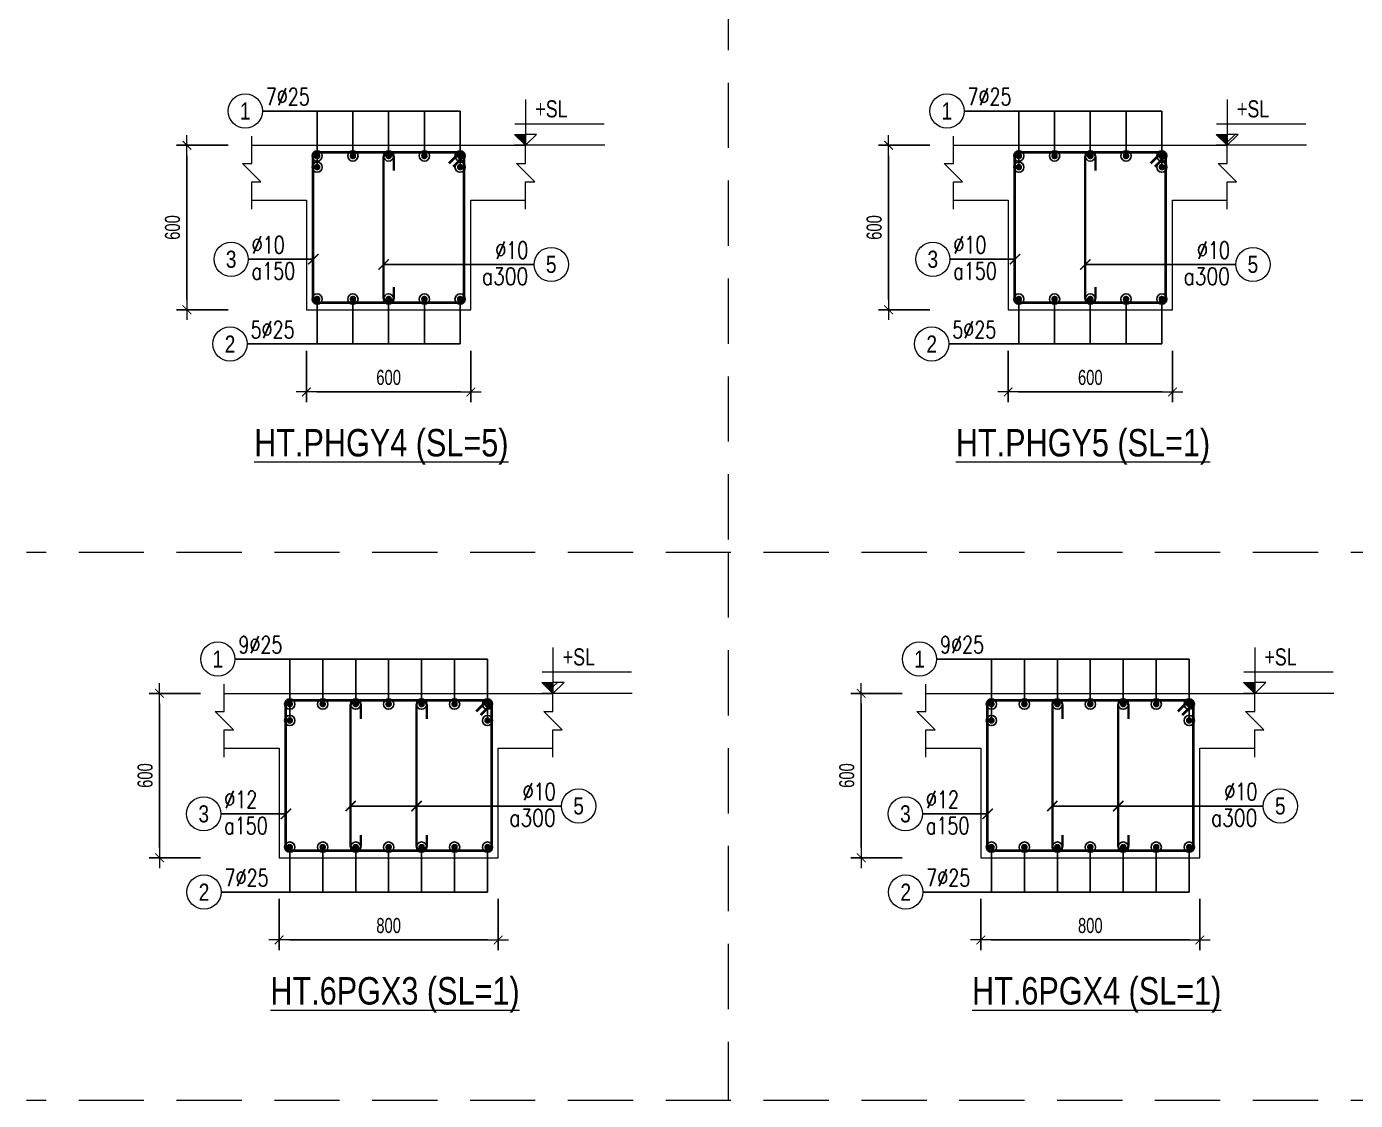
# Model space of a CAD drawing. Header units: millimetres. Extents: x 225489 to 327520, y -235866 to -221866.
# Drawn here: x 309589 to 314440, y -229866 to -225947 of the extents above; entities that cross this region are included whole.
import ezdxf
from ezdxf.enums import TextEntityAlignment as Align

# ---------------------------------------------------------------- set-up
doc = ezdxf.new("R2010")
doc.units = ezdxf.units.MM
doc.header["$PDMODE"] = 3
doc.linetypes.add('HIDDEN2', pattern=[4.762499999999999, 3.175, -1.5875])
doc.layers.get('0').update_dxf_attribs({"lineweight": 20})
doc.layers.get('Defpoints').update_dxf_attribs({"color": 151, "lineweight": 9})
for name, color, linetype, lineweight in [('NDC_S_ANNO', 7, 'Continuous', 20), ('NDC_S_CONTINUOUS', 3, 'Continuous', 20), ('NDC_S_DIM', 1, 'Continuous', 15), ('NDC_S_HIDDEN', 8, 'HIDDEN2', 13), ('NDC_S_REBAR', 4, 'Continuous', 35), ('NDC_S_STIRRUP', 4, 'Continuous', 40), ('NDC_S_TEXT SYMBOL', 7, 'Continuous', 20), ('NDC_S_THIN LINE', 8, 'Continuous', 9), ('NDC_S_VN TEXT', 7, 'Continuous', 20)]:
    doc.layers.add(name, color=color, linetype=linetype, lineweight=lineweight)
doc.styles.add('ARIAL', font='arial.ttf', dxfattribs={"width": 0.8})
doc.styles.add('NDC_ANNO', font='', dxfattribs={"width": 0.8})
doc.styles.add('NDC_DIM', font='', dxfattribs={"width": 0.75})
doc.styles.add('NDC_EN TXT', font='romans.shx', dxfattribs={"width": 0.8})
doc.styles.get('NDC_ANNO').set_extended_font_data('Dotum')
doc.styles.get('NDC_DIM').set_extended_font_data('Dotum')
doc.dimstyles.new('NDC_dim_25', dxfattribs={"dimscale": 25, "dimtxt": 2.2, "dimasz": 1.5, "dimexe": 1.5, "dimexo": 2.5, "dimgap": 1, "dimtad": 1, "dimdec": 0, "dimzin": 0, "dimdsep": 46, "dimtxsty": 'NDC_DIM', "dimblk": 'DIMMARK', "dimcen": 0.09, "dimdle": 1.2, "dimclrd": 1, "dimclre": 1, "dimclrt": 3, "dimadec": 0, "dimazin": 0, "dimtfac": 1, "dimtdec": 0, "dimtix": 1, "dimtofl": 0, "dimtmove": 0, "dimatfit": 3, "dimfxl": 6, "dimfxlon": 1, "dimtolj": 1, "dimtzin": 0, "dimarcsym": 0})

# ---------------------------------------------------------------- blocks, each defined once
blk = doc.blocks.new('kata_block_TD')
at = {"color": 6, "linetype": 'ByBlock', "lineweight": -2, "style": 'ARIAL', "width": 0.8}
blk.add_attdef('SECTDET2', text='', height=5, dxfattribs=at).set_placement((0, 7.970649532882817), align=Align.CENTER)
at = {"color": 0, "linetype": 'ByBlock', "lineweight": -2, "style": 'ARIAL', "width": 0.8}
blk.add_attdef('SECTDET1', text='', height=5, dxfattribs=at).set_placement((0, 1.470649532882817), align=Align.CENTER)
at = {"color": 3, "lineweight": 25, "style": 'ARIAL', "width": 0.8}
blk.add_attdef('SSCALE', text='', height=2.5, dxfattribs=at).set_placement((0, -3.998868953555331), align=Align.CENTER)
blk = doc.blocks.new('kata_block_CT')
at = {"layer": 'NDC_S_ANNO'}
blk.add_hatch(color=3, dxfattribs=at).paths.add_polyline_path([(0, 1.596954857557648), (-1.612010908633238, 1.596954857557648), (0, 0)])
at = {"layer": 'NDC_S_ANNO', "ltscale": 50}
h = blk.add_hatch(dxfattribs=at)
h.set_pattern_fill('ANSI31', color=256, scale=1.406250541793835, style=0)
h.set_pattern_definition([(45.00000000000001, (0, 5.456968210637569e-12), (-3.157122508925224, 3.157122508925225), [])])
h.paths.add_polyline_path([(0, 1.596954857557648), (0, 0), (1.612010908924276, 1.596954857557648)])
for p, q in [((-1.592704896858777, 3.140833880479477), (11.46947077315417, 3.140833880479477)), ((11.56125648126181, 5.456968210637569e-12), (-1.63869572513795, 5.456968210637569e-12))]:
    blk.add_line(p, q, dxfattribs=at)
for points in [[(0, 6.69495074864426), (0, 0)], [(0, 0), (-1.612010908924276, 1.596954857557648), (0, 1.596954857557648)], [(0, 0), (1.612010908924276, 1.596954857557648), (0, 1.596954857557648)]]:
    blk.add_lwpolyline(points, dxfattribs=at)
at = {"layer": 'NDC_S_ANNO', "color": 8, "ltscale": 50}
blk.add_lwpolyline([(0, 0), (-1.612010908633238, 1.596954857557648), (0, 1.596954857557648)], dxfattribs=at)
at = {"layer": 'NDC_S_TEXT SYMBOL', "color": 3, "style": 'NDC_ANNO', "width": 0.8}
blk.add_attdef('CT', (1.409564409346785, 4.068271311703938), '', height=2.5, dxfattribs=at)
blk = doc.blocks.new('DIMMARK')
at = {"layer": 'NDC_S_DIM', "color": 1}
blk.add_line((-1.5, 0), (1, 0), dxfattribs=at)
at = {"layer": 'NDC_S_DIM', "color": 2, "const_width": 0.1}
blk.add_lwpolyline([(-0.4242640687119285, -0.4242640687119285), (0.4242640687119285, 0.4242640687119285)], dxfattribs=at)
blk = doc.blocks.new('*D364')
at = {"layer": 'Defpoints', "color": 0, "transparency": 16777216}
for p in [(310611.1160968018, -226980.4652427746), (311211.1160968018, -226980.4652427746), (311211.1160968018, -227280.4652427746)]:
    blk.add_point(p, dxfattribs=at)
at = {"layer": 'NDC_S_DIM', "color": 1, "lineweight": -2, "transparency": 16777216}
for p, q in [((310611.1160968018, -227130.4652427746), (310611.1160968018, -227317.9652427746)), ((311211.1160968018, -227130.4652427746), (311211.1160968018, -227317.9652427746)), ((310648.6160968018, -227280.4652427746), (311173.6160968018, -227280.4652427746))]:
    blk.add_line(p, q, dxfattribs=at)
at = {"layer": 'NDC_S_DIM', "color": 1, "lineweight": -2, "transparency": 16777216, "xscale": 37.5, "yscale": 37.5, "zscale": 37.5, "rotation": 180}
blk.add_blockref('DIMMARK', (310611.1160968018, -227280.4652427746), dxfattribs=at)
at = {"layer": 'NDC_S_DIM', "color": 1, "lineweight": -2, "transparency": 16777216, "xscale": 37.5, "yscale": 37.5, "zscale": 37.5}
blk.add_blockref('DIMMARK', (311211.1160968018, -227280.4652427746), dxfattribs=at)
at = {"layer": 'NDC_S_DIM', "color": 3, "transparency": 16777216, "insert": (310911.1160968018, -227227.9279293418), "char_height": 55.00000000000001, "attachment_point": 5, "style": 'NDC_DIM'}
blk.add_mtext('\\A1;600', dxfattribs=at)
blk = doc.blocks.new('*D365')
at = {"layer": 'Defpoints', "color": 0, "transparency": 16777216}
for p in [(310680.7892213462, -226380.4652427747), (310174.7892213463, -226980.4652427747), (310680.7892213462, -226980.4652427747)]:
    blk.add_point(p, dxfattribs=at)
at = {"layer": 'NDC_S_DIM', "color": 1, "lineweight": -2, "transparency": 16777216}
for p, q in [((310324.7892213463, -226380.4652427747), (310137.2892213463, -226380.4652427747)), ((310174.7892213463, -226417.9652427747), (310174.7892213463, -226942.9652427747)), ((310324.7892213463, -226980.4652427747), (310137.2892213463, -226980.4652427747))]:
    blk.add_line(p, q, dxfattribs=at)
at = {"layer": 'NDC_S_DIM', "color": 1, "lineweight": -2, "transparency": 16777216, "xscale": 37.5, "yscale": 37.5, "zscale": 37.5}
for p, rotation in [((310174.7892213463, -226380.4652427747), 90), ((310174.7892213463, -226980.4652427747), 270)]:
    blk.add_blockref('DIMMARK', p, dxfattribs=dict(at, rotation=rotation))
at = {"layer": 'NDC_S_DIM', "color": 3, "transparency": 16777216, "insert": (310122.2519079134, -226680.4652427747), "char_height": 55.00000000000001, "attachment_point": 5, "rotation": 90, "style": 'NDC_DIM'}
blk.add_mtext('\\A1;600', dxfattribs=at)
blk = doc.blocks.new('kata_block_THEP')
at = {"layer": 'NDC_S_REBAR', "color": 0}
for p, q in [((-0.5, 0), (0.5, 0)), ((-0.3535533905960619, 0.353553390592424), (0.3535533905960619, -0.353553390592424)), ((0.3535533905960619, 0.353553390592424), (-0.3535533905960619, -0.353553390592424)), ((0, 0.5), (0, -0.5))]:
    blk.add_line(p, q, dxfattribs=at)
at = {"layer": 'NDC_S_REBAR', "color": 0, "const_width": 0.08333333333333334}
blk.add_lwpolyline([(-0.5, -1.818989403545856e-12, 1), (0.5000000000145519, -1.818989403545856e-12, 1), (-0.5, -1.818989403545856e-12, 1)], format="xyb", dxfattribs=at)
blk = doc.blocks.new('*U11')
blk.add_circle((-2.5, 0), 2.5)
at = {"layer": 'NDC_S_VN TEXT', "color": 3, "style": 'NDC_EN TXT', "width": 0.75}
blk.add_attdef('DK1', (0.5, 0.8455043070534884), '', height=2.5, dxfattribs=at)
at = {"layer": 'NDC_S_VN TEXT', "color": 7, "style": 'ARIAL', "width": 0.8}
blk.add_attdef('SH2', text='', height=2.5, dxfattribs=at).set_placement((-2.5, 0), align=Align.MIDDLE)
blk = doc.blocks.new('*U12')
blk.add_circle((-2.5, 0), 2.5)
at = {"layer": 'NDC_S_VN TEXT', "color": 3, "style": 'NDC_EN TXT', "width": 0.75}
for tag, p in [('DK1', (0.5, 0.8455043070534884)), ('KC1', (0.5, -2.972544307831413))]:
    blk.add_attdef(tag, p, '', height=2.5, dxfattribs=at)
at = {"layer": 'NDC_S_VN TEXT', "color": 7, "style": 'ARIAL', "width": 0.8}
blk.add_attdef('SH2', text='', height=2.5, dxfattribs=at).set_placement((-2.5, 0), align=Align.MIDDLE)
blk = doc.blocks.new('*U15')
blk.add_circle((2.5, 0), 2.5)
at = {"layer": 'NDC_S_VN TEXT', "color": 3, "style": 'NDC_EN TXT'}
for tag, width, p in [('DK2', 0.75, (-0.85, 0.8455043070534884)), ('KC2', 0.8, (-0.85, -2.972544307831413))]:
    blk.add_attdef(tag, text='', height=2.5, dxfattribs=dict(at, width=width)).set_placement(p, align=Align.RIGHT)
at = {"layer": 'NDC_S_VN TEXT', "color": 7, "style": 'ARIAL', "width": 0.8}
blk.add_attdef('SH3', text='', height=2.5, dxfattribs=at).set_placement((2.5, 0), align=Align.MIDDLE)
blk = doc.blocks.new('*D366')
at = {"layer": 'Defpoints', "color": 0, "transparency": 16777216}
for p in [(313172.6270341703, -226980.4652427746), (313772.6270341703, -226980.4652427746), (313772.6270341703, -227280.4652427746)]:
    blk.add_point(p, dxfattribs=at)
at = {"layer": 'NDC_S_DIM', "color": 1, "lineweight": -2, "transparency": 16777216}
for p, q in [((313172.6270341703, -227130.4652427746), (313172.6270341703, -227317.9652427746)), ((313772.6270341703, -227130.4652427746), (313772.6270341703, -227317.9652427746)), ((313210.1270341703, -227280.4652427746), (313735.1270341703, -227280.4652427746))]:
    blk.add_line(p, q, dxfattribs=at)
at = {"layer": 'NDC_S_DIM', "color": 1, "lineweight": -2, "transparency": 16777216, "xscale": 37.5, "yscale": 37.5, "zscale": 37.5, "rotation": 180}
blk.add_blockref('DIMMARK', (313172.6270341703, -227280.4652427746), dxfattribs=at)
at = {"layer": 'NDC_S_DIM', "color": 1, "lineweight": -2, "transparency": 16777216, "xscale": 37.5, "yscale": 37.5, "zscale": 37.5}
blk.add_blockref('DIMMARK', (313772.6270341703, -227280.4652427746), dxfattribs=at)
at = {"layer": 'NDC_S_DIM', "color": 3, "transparency": 16777216, "insert": (313472.6270341703, -227227.9279293418), "char_height": 55.00000000000001, "attachment_point": 5, "style": 'NDC_DIM'}
blk.add_mtext('\\A1;600', dxfattribs=at)
blk = doc.blocks.new('*D367')
at = {"layer": 'Defpoints', "color": 0, "transparency": 16777216}
for p in [(313242.3001587148, -226380.4652427747), (312736.3001587151, -226980.4652427747), (313242.3001587148, -226980.4652427747)]:
    blk.add_point(p, dxfattribs=at)
at = {"layer": 'NDC_S_DIM', "color": 1, "lineweight": -2, "transparency": 16777216}
for p, q in [((312886.3001587151, -226380.4652427747), (312698.8001587151, -226380.4652427747)), ((312736.3001587151, -226417.9652427747), (312736.3001587151, -226942.9652427747)), ((312886.3001587151, -226980.4652427747), (312698.8001587151, -226980.4652427747))]:
    blk.add_line(p, q, dxfattribs=at)
at = {"layer": 'NDC_S_DIM', "color": 1, "lineweight": -2, "transparency": 16777216, "xscale": 37.5, "yscale": 37.5, "zscale": 37.5}
for p, rotation in [((312736.3001587151, -226380.4652427747), 90), ((312736.3001587151, -226980.4652427747), 270)]:
    blk.add_blockref('DIMMARK', p, dxfattribs=dict(at, rotation=rotation))
at = {"layer": 'NDC_S_DIM', "color": 3, "transparency": 16777216, "insert": (312683.7628452822, -226680.4652427747), "char_height": 55.00000000000001, "attachment_point": 5, "rotation": 90, "style": 'NDC_DIM'}
blk.add_mtext('\\A1;600', dxfattribs=at)
blk = doc.blocks.new('*D386')
at = {"layer": 'Defpoints', "color": 0, "transparency": 16777216}
for p in [(310511.1160968018, -228980.4652427723), (311311.1160968018, -228980.4652427723), (311311.1160968018, -229280.4652427723)]:
    blk.add_point(p, dxfattribs=at)
at = {"layer": 'NDC_S_DIM', "color": 1, "lineweight": -2, "transparency": 16777216}
for p, q in [((310511.1160968018, -229130.4652427723), (310511.1160968018, -229317.9652427723)), ((311311.1160968018, -229130.4652427723), (311311.1160968018, -229317.9652427723)), ((310548.6160968018, -229280.4652427723), (311273.6160968018, -229280.4652427723))]:
    blk.add_line(p, q, dxfattribs=at)
at = {"layer": 'NDC_S_DIM', "color": 1, "lineweight": -2, "transparency": 16777216, "xscale": 37.5, "yscale": 37.5, "zscale": 37.5, "rotation": 180}
blk.add_blockref('DIMMARK', (310511.1160968018, -229280.4652427723), dxfattribs=at)
at = {"layer": 'NDC_S_DIM', "color": 1, "lineweight": -2, "transparency": 16777216, "xscale": 37.5, "yscale": 37.5, "zscale": 37.5}
blk.add_blockref('DIMMARK', (311311.1160968018, -229280.4652427723), dxfattribs=at)
at = {"layer": 'NDC_S_DIM', "color": 3, "transparency": 16777216, "insert": (310911.1160968018, -229227.9279293395), "char_height": 55.00000000000001, "attachment_point": 5, "style": 'NDC_DIM'}
blk.add_mtext('\\A1;800', dxfattribs=at)
blk = doc.blocks.new('*D387')
at = {"layer": 'Defpoints', "color": 0, "transparency": 16777216}
for p in [(310580.7892213462, -228380.4652427724), (310074.7892213463, -228980.4652427724), (310580.7892213462, -228980.4652427724)]:
    blk.add_point(p, dxfattribs=at)
at = {"layer": 'NDC_S_DIM', "color": 1, "lineweight": -2, "transparency": 16777216}
for p, q in [((310224.7892213463, -228380.4652427724), (310037.2892213463, -228380.4652427724)), ((310074.7892213463, -228417.9652427724), (310074.7892213463, -228942.9652427724)), ((310224.7892213463, -228980.4652427724), (310037.2892213463, -228980.4652427724))]:
    blk.add_line(p, q, dxfattribs=at)
at = {"layer": 'NDC_S_DIM', "color": 1, "lineweight": -2, "transparency": 16777216, "xscale": 37.5, "yscale": 37.5, "zscale": 37.5}
for p, rotation in [((310074.7892213463, -228380.4652427724), 90), ((310074.7892213463, -228980.4652427724), 270)]:
    blk.add_blockref('DIMMARK', p, dxfattribs=dict(at, rotation=rotation))
at = {"layer": 'NDC_S_DIM', "color": 3, "transparency": 16777216, "insert": (310022.2519079134, -228680.4652427725), "char_height": 55.00000000000001, "attachment_point": 5, "rotation": 90, "style": 'NDC_DIM'}
blk.add_mtext('\\A1;600', dxfattribs=at)
blk = doc.blocks.new('*D378')
at = {"layer": 'Defpoints', "color": 0, "transparency": 16777216}
for p in [(313072.6270341703, -228980.4652427723), (313872.6270341703, -228980.4652427723), (313872.6270341703, -229280.4652427723)]:
    blk.add_point(p, dxfattribs=at)
at = {"layer": 'NDC_S_DIM', "color": 1, "lineweight": -2, "transparency": 16777216}
for p, q in [((313072.6270341703, -229130.4652427723), (313072.6270341703, -229317.9652427723)), ((313872.6270341703, -229130.4652427723), (313872.6270341703, -229317.9652427723)), ((313110.1270341703, -229280.4652427723), (313835.1270341703, -229280.4652427723))]:
    blk.add_line(p, q, dxfattribs=at)
at = {"layer": 'NDC_S_DIM', "color": 1, "lineweight": -2, "transparency": 16777216, "xscale": 37.5, "yscale": 37.5, "zscale": 37.5, "rotation": 180}
blk.add_blockref('DIMMARK', (313072.6270341703, -229280.4652427723), dxfattribs=at)
at = {"layer": 'NDC_S_DIM', "color": 1, "lineweight": -2, "transparency": 16777216, "xscale": 37.5, "yscale": 37.5, "zscale": 37.5}
blk.add_blockref('DIMMARK', (313872.6270341703, -229280.4652427723), dxfattribs=at)
at = {"layer": 'NDC_S_DIM', "color": 3, "transparency": 16777216, "insert": (313472.6270341703, -229227.9279293395), "char_height": 55.00000000000001, "attachment_point": 5, "style": 'NDC_DIM'}
blk.add_mtext('\\A1;800', dxfattribs=at)
blk = doc.blocks.new('*D379')
at = {"layer": 'Defpoints', "color": 0, "transparency": 16777216}
for p in [(313142.3001587148, -228380.4652427724), (312636.3001587149, -228980.4652427724), (313142.3001587148, -228980.4652427724)]:
    blk.add_point(p, dxfattribs=at)
at = {"layer": 'NDC_S_DIM', "color": 1, "lineweight": -2, "transparency": 16777216}
for p, q in [((312786.3001587149, -228380.4652427724), (312598.8001587149, -228380.4652427724)), ((312636.3001587149, -228417.9652427724), (312636.3001587149, -228942.9652427724)), ((312786.3001587149, -228980.4652427724), (312598.8001587149, -228980.4652427724))]:
    blk.add_line(p, q, dxfattribs=at)
at = {"layer": 'NDC_S_DIM', "color": 1, "lineweight": -2, "transparency": 16777216, "xscale": 37.5, "yscale": 37.5, "zscale": 37.5}
for p, rotation in [((312636.3001587149, -228380.4652427724), 90), ((312636.3001587149, -228980.4652427724), 270)]:
    blk.add_blockref('DIMMARK', p, dxfattribs=dict(at, rotation=rotation))
at = {"layer": 'NDC_S_DIM', "color": 3, "transparency": 16777216, "insert": (312583.7628452819, -228680.4652427725), "char_height": 55.00000000000001, "attachment_point": 5, "rotation": 90, "style": 'NDC_DIM'}
blk.add_mtext('\\A1;600', dxfattribs=at)

msp = doc.modelspace()

# ---------------------------------------------------------------- linework, layer by layer
at = {"layer": 'NDC_S_CONTINUOUS'}
for points in [[(310411.1160968018, -226380.4652427746), (310611.1160968018, -226380.4652427746), (310611.1160968018, -226380.4652427746), (311211.1160968018, -226380.4652427746), (311211.1160968018, -226380.4652427746), (311411.1160968018, -226380.4652427746)], [(312972.6270341703, -226380.4652427746), (313172.6270341703, -226380.4652427746), (313172.6270341703, -226380.4652427746), (313772.6270341703, -226380.4652427746), (313772.6270341703, -226380.4652427746), (313972.6270341703, -226380.4652427746)], [(310411.1160968018, -226580.4652427746), (310611.1160968018, -226580.4652427746), (310611.1160968018, -226980.4652427746), (311211.1160968018, -226980.4652427746), (311211.1160968018, -226580.4652427746), (311411.1160968018, -226580.4652427746)], [(312972.6270341703, -226580.4652427746), (313172.6270341703, -226580.4652427746), (313172.6270341703, -226980.4652427746), (313772.6270341703, -226980.4652427746), (313772.6270341703, -226580.4652427746), (313972.6270341703, -226580.4652427746)], [(310311.1160968018, -228380.4652427723), (310511.1160968018, -228380.4652427723), (310511.1160968018, -228380.4652427723), (311311.1160968018, -228380.4652427723), (311311.1160968018, -228380.4652427723), (311511.1160968018, -228380.4652427723)], [(312872.6270341703, -228380.4652427723), (313072.6270341703, -228380.4652427723), (313072.6270341703, -228380.4652427723), (313872.6270341703, -228380.4652427723), (313872.6270341703, -228380.4652427723), (314072.6270341703, -228380.4652427723)], [(310311.1160968018, -228580.4652427723), (310511.1160968018, -228580.4652427723), (310511.1160968018, -228980.4652427723), (311311.1160968018, -228980.4652427723), (311311.1160968018, -228580.4652427723), (311511.1160968018, -228580.4652427723)], [(312872.6270341703, -228580.4652427723), (313072.6270341703, -228580.4652427723), (313072.6270341703, -228980.4652427723), (313872.6270341703, -228980.4652427723), (313872.6270341703, -228580.4652427723), (314072.6270341703, -228580.4652427723)]]:
    msp.add_lwpolyline(points, dxfattribs=at)
at = {"layer": 'NDC_S_HIDDEN', "ltscale": 75}
for p, q in [((312150.8963880762, -221865.8761660784), (312150.8963880762, -227865.8761660715)), ((327519.9620122876, -227865.8761660716), (309589.3854507077, -227865.8761660715)), ((312150.8963880762, -227865.8761660715), (312150.8963880762, -229865.8761660693)), ((327519.9620122876, -229865.8761660693), (309589.3854507076, -229865.8761660693))]:
    msp.add_line(p, q, dxfattribs=at)
at = {"layer": 'NDC_S_REBAR'}
for points in [[(310929.6811003325, -226472.8099327079), (310929.6811003325, -226423.8967628981, 0.9999999999999999), (310892.8171003324, -226423.8967628981), (310892.8171003324, -226937.0332427745, 0.9999999999999999), (310929.6811003325, -226937.0332427745), (310929.6811003325, -226897.7763517657, -0.414213562)], [(313491.192037701, -226472.8099327079), (313491.192037701, -226423.8967628981, 0.9999999999999999), (313454.328037701, -226423.8967628981), (313454.328037701, -226937.0332427745, 0.9999999999999999), (313491.192037701, -226937.0332427745), (313491.192037701, -226897.7763517657, -0.414213562)], [(310809.3477669909, -228472.8099327056), (310809.3477669909, -228423.8967628958, 0.9999999999999999), (310772.483766991, -228423.8967628958), (310772.483766991, -228937.0332427722, 0.9999999999999999), (310809.3477669909, -228937.0332427722), (310809.3477669909, -228897.7763517634, -0.414213562)], [(311050.0144336575, -228472.8099327056), (311050.0144336575, -228423.8967628958, 0.9999999999999999), (311013.1504336574, -228423.8967628958), (311013.1504336574, -228937.0332427722, 0.9999999999999999), (311050.0144336575, -228937.0332427722), (311050.0144336575, -228897.7763517634, -0.414213562)], [(313370.8587043595, -228472.8099327056), (313370.8587043595, -228423.8967628958, 0.9999999999999999), (313333.9947043596, -228423.8967628958), (313333.9947043596, -228937.0332427722, 0.9999999999999999), (313370.8587043595, -228937.0332427722), (313370.8587043595, -228897.7763517634, -0.414213562)], [(313611.525371026, -228472.8099327056), (313611.525371026, -228423.8967628958, 0.9999999999999999), (313574.661371026, -228423.8967628958), (313574.661371026, -228937.0332427722, 0.9999999999999999), (313611.525371026, -228937.0332427722), (313611.525371026, -228897.7763517634, -0.414213562)]]:
    msp.add_lwpolyline(points, format="xyb", dxfattribs=at)
at = {"layer": 'NDC_S_STIRRUP'}
for points in [[(311132.1160968018, -226445.4652427746), (311172.1160968018, -226405.4652427746, -0.414213562), (311186.1160968018, -226419.4652427746), (311186.1160968018, -226941.4652427746, -0.414213562), (311172.1160968018, -226955.4652427746), (310650.1160968018, -226955.4652427746, -0.414213562), (310636.1160968018, -226941.4652427746), (310636.1160968018, -226419.4652427746, -0.414213562), (310650.1160968018, -226405.4652427746), (311172.1160968018, -226405.4652427746, -0.414213562), (311186.1160968018, -226419.4652427746), (311146.1160968018, -226459.4652427746)], [(313693.6270341703, -226445.4652427746), (313733.6270341703, -226405.4652427746, -0.414213562), (313747.6270341703, -226419.4652427746), (313747.6270341703, -226941.4652427746, -0.414213562), (313733.6270341703, -226955.4652427746), (313211.6270341703, -226955.4652427746, -0.414213562), (313197.6270341703, -226941.4652427746), (313197.6270341703, -226419.4652427746, -0.414213562), (313211.6270341703, -226405.4652427746), (313733.6270341703, -226405.4652427746, -0.414213562), (313747.6270341703, -226419.4652427746), (313707.6270341703, -226459.4652427746)], [(311232.1160968018, -228445.4652427723), (311272.1160968018, -228405.4652427723, -0.414213562), (311286.1160968018, -228419.4652427723), (311286.1160968018, -228941.4652427723, -0.414213562), (311272.1160968018, -228955.4652427723), (310550.1160968018, -228955.4652427723, -0.414213562), (310536.1160968018, -228941.4652427723), (310536.1160968018, -228419.4652427723, -0.414213562), (310550.1160968018, -228405.4652427723), (311272.1160968018, -228405.4652427723, -0.414213562), (311286.1160968018, -228419.4652427723), (311246.1160968018, -228459.4652427723)], [(313793.6270341703, -228445.4652427723), (313833.6270341703, -228405.4652427723, -0.414213562), (313847.6270341703, -228419.4652427723), (313847.6270341703, -228941.4652427723, -0.414213562), (313833.6270341703, -228955.4652427723), (313111.6270341703, -228955.4652427723, -0.414213562), (313097.6270341703, -228941.4652427723), (313097.6270341703, -228419.4652427723, -0.414213562), (313111.6270341703, -228405.4652427723), (313833.6270341703, -228405.4652427723, -0.414213562), (313847.6270341703, -228419.4652427723), (313807.6270341703, -228459.4652427723)]]:
    msp.add_lwpolyline(points, format="xyb", dxfattribs=at)
at = {"layer": 'NDC_S_THIN LINE'}
for points in [[(310411.1160968018, -226613.7985761079), (310411.1160968018, -226513.7985761079), (310444.4494301351, -226513.7985761079), (310377.7827634685, -226447.1319094413), (310411.1160968018, -226447.1319094413), (310411.1160968018, -226347.1319094413)], [(311411.1160968018, -226613.7985761079), (311411.1160968018, -226513.7985761079), (311444.4494301351, -226513.7985761079), (311377.7827634685, -226447.1319094413), (311411.1160968018, -226447.1319094413), (311411.1160968018, -226347.1319094413)], [(312972.6270341703, -226613.7985761079), (312972.6270341703, -226513.7985761079), (313005.9603675037, -226513.7985761079), (312939.293700837, -226447.1319094413), (312972.6270341703, -226447.1319094413), (312972.6270341703, -226347.1319094413)], [(313972.6270341703, -226613.7985761079), (313972.6270341703, -226513.7985761079), (314005.9603675037, -226513.7985761079), (313939.293700837, -226447.1319094413), (313972.6270341703, -226447.1319094413), (313972.6270341703, -226347.1319094413)], [(310311.1160968018, -228613.7985761056), (310311.1160968018, -228513.7985761056), (310344.4494301351, -228513.7985761056), (310277.7827634685, -228447.131909439), (310311.1160968018, -228447.131909439), (310311.1160968018, -228347.131909439)], [(311511.1160968018, -228613.7985761056), (311511.1160968018, -228513.7985761056), (311544.4494301351, -228513.7985761056), (311477.7827634685, -228447.131909439), (311511.1160968018, -228447.131909439), (311511.1160968018, -228347.131909439)], [(312872.6270341703, -228613.7985761056), (312872.6270341703, -228513.7985761056), (312905.9603675037, -228513.7985761056), (312839.2937008371, -228447.131909439), (312872.6270341703, -228447.131909439), (312872.6270341703, -228347.131909439)], [(314072.6270341703, -228613.7985761056), (314072.6270341703, -228513.7985761056), (314105.9603675037, -228513.7985761056), (314039.2937008371, -228447.131909439), (314072.6270341703, -228447.131909439), (314072.6270341703, -228347.131909439)]]:
    msp.add_lwpolyline(points, dxfattribs=at)

# ---------------------------------------------------------------- block references
at = {"layer": 'NDC_S_REBAR', "xscale": 22, "yscale": 22, "zscale": 22}
for p in [(310650.1160968018, -226419.4652427746), (310780.6160968018, -226419.4652427746), (310911.1160968018, -226419.4652427746), (311041.6160968018, -226419.4652427746), (311172.1160968018, -226419.4652427746), (313211.6270341703, -226419.4652427746), (313342.1270341703, -226419.4652427746), (313472.6270341703, -226419.4652427746), (313603.1270341703, -226419.4652427746), (313733.6270341703, -226419.4652427746), (310650.1160968018, -226460.1674804344), (311172.1160968018, -226460.1674804344), (313211.6270341703, -226460.1674804344), (313733.6270341703, -226460.1674804344), (310650.1160968018, -226941.4652427746), (310780.6160968018, -226941.4652427746), (310911.1160968018, -226941.4652427746), (311041.6160968018, -226941.4652427746), (311172.1160968018, -226941.4652427746), (313211.6270341703, -226941.4652427746), (313342.1270341703, -226941.4652427746), (313472.6270341703, -226941.4652427746), (313603.1270341703, -226941.4652427746), (313733.6270341703, -226941.4652427746), (310550.1160968018, -228419.4652427723), (310670.449430135, -228419.4652427723), (310790.7827634684, -228419.4652427723), (310911.1160968016, -228419.4652427723), (311031.449430135, -228419.4652427723), (311151.7827634683, -228419.4652427723), (311272.1160968018, -228419.4652427723), (313111.6270341703, -228419.4652427723), (313231.9603675036, -228419.4652427723), (313352.2937008369, -228419.4652427723), (313472.6270341702, -228419.4652427723), (313592.9603675036, -228419.4652427723), (313713.2937008368, -228419.4652427723), (313833.6270341703, -228419.4652427723), (310550.1160968018, -228479.4652427723), (311272.1160968018, -228479.4652427723), (313111.6270341703, -228479.4652427723), (313833.6270341703, -228479.4652427723), (310550.1160968018, -228941.4652427723), (310670.449430135, -228941.4652427723), (310790.7827634684, -228941.4652427723), (310911.1160968016, -228941.4652427723), (311031.449430135, -228941.4652427723), (311151.7827634683, -228941.4652427723), (311272.1160968018, -228941.4652427723), (313111.6270341703, -228941.4652427723), (313231.9603675036, -228941.4652427723), (313352.2937008369, -228941.4652427723), (313472.6270341702, -228941.4652427723), (313592.9603675036, -228941.4652427723), (313713.2937008368, -228941.4652427723), (313833.6270341703, -228941.4652427723)]:
    msp.add_blockref('kata_block_THEP', p, dxfattribs=at)
at = {"layer": 'NDC_S_THIN LINE', "xscale": 25, "yscale": 25, "zscale": 25}
for name, p, values in [('*U11', (310450.1160968018, -226255.4652427746), {'SH2': '1', 'DK1': '7%%c25'}), ('*U11', (313011.6270341703, -226255.4652427746), {'SH2': '1', 'DK1': '7%%c25'}), ('*U12', (310398.6160968018, -226796.2859133842), {'SH2': '3', 'DK1': '%%c10', 'KC1': 'a150'}), ('*U15', (311442.172295666, -226815.3815056614), {'SH3': '5', 'DK2': '%%c10', 'KC2': 'a300'}), ('*U12', (312960.1270341703, -226796.2859133842), {'SH2': '3', 'DK1': '%%c10', 'KC1': 'a150'}), ('*U15', (314003.6832330346, -226815.3815056614), {'SH3': '5', 'DK2': '%%c10', 'KC2': 'a300'}), ('*U11', (310394.6576489533, -227105.4652427746), {'SH2': '2', 'DK1': '5%%c25'}), ('*U11', (312956.1685863219, -227105.4652427746), {'SH2': '2', 'DK1': '5%%c25'}), ('*U11', (310350.1160968018, -228255.4652427723), {'SH2': '1', 'DK1': '9%%c25'}), ('*U11', (312911.6270341703, -228255.4652427723), {'SH2': '1', 'DK1': '9%%c25'}), ('*U15', (311542.172295666, -228791.6228148773), {'SH3': '5', 'DK2': '%%c10', 'KC2': 'a300'}), ('*U15', (314103.6832330346, -228791.6228148773), {'SH3': '5', 'DK2': '%%c10', 'KC2': 'a300'}), ('*U12', (310298.6160968018, -228820.1569443839), {'SH2': '3', 'DK1': '%%c12', 'KC1': 'a150'}), ('*U12', (312860.1270341703, -228820.1569443839), {'SH2': '3', 'DK1': '%%c12', 'KC1': 'a150'}), ('*U11', (310299.8071284249, -229105.4652427723), {'SH2': '2', 'DK1': '7%%c25'}), ('*U11', (312861.3180657935, -229105.4652427723), {'SH2': '2', 'DK1': '7%%c25'})]:
    msp.add_blockref(name, p, dxfattribs=at).add_auto_attribs(values)
at = {"layer": 'NDC_S_VN TEXT', "xscale": 25, "yscale": 25, "zscale": 25}
for p in [(311411.1160968018, -226380.4652427746), (313972.6270341703, -226380.4652427746), (311511.1160968018, -228380.4652427723), (314072.6270341703, -228380.4652427723)]:
    msp.add_blockref('kata_block_CT', p, dxfattribs=at).add_auto_attribs({'CT': '+SL'})
at = {"layer": 'NDC_S_VN TEXT'}
ref = msp.add_blockref('kata_block_TD', (310884.3744711594, -227545.3708897116), dxfattribs=dict(at, xscale=20, yscale=20, zscale=20))
ref.add_attrib('SECTDET1', '%%uHT.PHGY4 (SL=5)', dxfattribs={"layer": '0', "color": 0, "linetype": 'ByBlock', "lineweight": -2, "height": 100, "style": 'ARIAL', "width": 0.8}).set_placement((310884.3744711594, -227515.9578990539), align=Align.CENTER)
ref = msp.add_blockref('kata_block_TD', (313445.8854085279, -227545.3708897116), dxfattribs=dict(at, xscale=20, yscale=20, zscale=20))
ref.add_attrib('SECTDET1', '%%uHT.PHGY5 (SL=1)', dxfattribs={"layer": '0', "color": 0, "linetype": 'ByBlock', "lineweight": -2, "height": 100, "style": 'ARIAL', "width": 0.8}).set_placement((313445.8854085279, -227515.9578990539), align=Align.CENTER)
ref = msp.add_blockref('kata_block_TD', (310934.3744711594, -229545.3708897093), dxfattribs=dict(at, xscale=20, yscale=20, zscale=20))
ref.add_attrib('SECTDET1', '%%UHT.6PGX3 (SL=1)', dxfattribs={"layer": '0', "color": 0, "linetype": 'ByBlock', "lineweight": -2, "height": 100, "style": 'ARIAL', "width": 0.8}).set_placement((310934.3744711594, -229515.9578990516), align=Align.CENTER)
ref = msp.add_blockref('kata_block_TD', (313495.8854085279, -229545.3708897093), dxfattribs=dict(at, xscale=20, yscale=20, zscale=20))
ref.add_attrib('SECTDET1', '%%UHT.6PGX4 (SL=1)', dxfattribs={"layer": '0', "color": 0, "linetype": 'ByBlock', "lineweight": -2, "height": 100, "style": 'ARIAL', "width": 0.8}).set_placement((313495.8854085279, -229515.9578990516), align=Align.CENTER)

# ---------------------------------------------------------------- dimensions: what is measured, and where the dimension line sits
at = {"layer": 'NDC_S_DIM'}
for base, p1, p2, picture, middle in [((310174.7892213463, -226980.4652427747), (310680.7892213461, -226380.4652427746), (310680.7892213461, -226980.4652427746), '*D365', (310122.2519079134, -226680.4652427747)), ((312736.3001587151, -226980.4652427747), (313242.3001587146, -226380.4652427746), (313242.3001587146, -226980.4652427746), '*D367', (312683.7628452822, -226680.4652427747)), ((310074.7892213463, -228980.4652427724), (310580.7892213461, -228380.4652427723), (310580.7892213461, -228980.4652427723), '*D387', (310022.2519079134, -228680.4652427725)), ((312636.3001587149, -228980.4652427724), (313142.3001587146, -228380.4652427723), (313142.3001587146, -228980.4652427723), '*D379', (312583.7628452819, -228680.4652427725))]:
    dim = msp.add_linear_dim(base=base, p1=p1, p2=p2, angle=270, dimstyle='NDC_dim_25', dxfattribs=at)
    dim.commit()
    dim.dimension.update_dxf_attribs({"geometry": picture, "text_midpoint": middle})
for base, p1, p2, picture, middle in [((311211.1160968018, -227280.4652427746), (310611.1160968018, -226980.4652427746), (311211.1160968018, -226980.4652427746), '*D364', (310911.1160968018, -227227.9279293418)), ((313772.6270341703, -227280.4652427746), (313172.6270341703, -226980.4652427746), (313772.6270341703, -226980.4652427746), '*D366', (313472.6270341703, -227227.9279293418)), ((311311.1160968018, -229280.4652427723), (310511.1160968018, -228980.4652427723), (311311.1160968018, -228980.4652427723), '*D386', (310911.1160968018, -229227.9279293395)), ((313872.6270341703, -229280.4652427723), (313072.6270341703, -228980.4652427723), (313872.6270341703, -228980.4652427723), '*D378', (313472.6270341703, -229227.9279293395))]:
    dim = msp.add_linear_dim(base=base, p1=p1, p2=p2, dimstyle='NDC_dim_25', dxfattribs=at)
    dim.commit()
    dim.dimension.update_dxf_attribs({"geometry": picture, "text_midpoint": middle})

# ---------------------------------------------------------------- leaders
at = {"layer": 'NDC_S_THIN LINE'}
for points, override in [([(310650.1160968018, -226419.4652427746), (310650.1160968018, -226255.4652427746), (310450.1160968018, -226255.4652427746)], {"dimldrblk": 'DotBlank'}), ([(311172.1160968018, -226419.4652427746), (311172.1160968018, -226255.4652427746), (310450.1160968018, -226255.4652427746)], {"dimldrblk": 'DotBlank'}), ([(310650.1160968018, -226460.1674804344), (310650.1160968018, -226255.4652427746), (310450.1160968018, -226255.4652427746)], {"dimldrblk": 'DotBlank'}), ([(311172.1160968018, -226460.1674804344), (311172.1160968018, -226255.4652427746), (310450.1160968018, -226255.4652427746)], {"dimldrblk": 'DotBlank'}), ([(310780.6160968018, -226419.4652427746), (310780.6160968018, -226255.4652427746), (310580.6160968018, -226255.4652427746)], {"dimldrblk": 'DotBlank'}), ([(310911.1160968018, -226419.4652427746), (310911.1160968018, -226255.4652427746), (310711.1160968018, -226255.4652427746)], {"dimldrblk": 'DotBlank'}), ([(311041.6160968018, -226419.4652427746), (311041.6160968018, -226255.4652427746), (310841.6160968018, -226255.4652427746)], {"dimldrblk": 'DotBlank'}), ([(313211.6270341703, -226419.4652427746), (313211.6270341703, -226255.4652427746), (313011.6270341703, -226255.4652427746)], {"dimldrblk": 'DotBlank'}), ([(313733.6270341703, -226419.4652427746), (313733.6270341703, -226255.4652427746), (313011.6270341703, -226255.4652427746)], {"dimldrblk": 'DotBlank'}), ([(313211.6270341703, -226460.1674804344), (313211.6270341703, -226255.4652427746), (313011.6270341703, -226255.4652427746)], {"dimldrblk": 'DotBlank'}), ([(313733.6270341703, -226460.1674804344), (313733.6270341703, -226255.4652427746), (313011.6270341703, -226255.4652427746)], {"dimldrblk": 'DotBlank'}), ([(313342.1270341703, -226419.4652427746), (313342.1270341703, -226255.4652427746), (313142.1270341703, -226255.4652427746)], {"dimldrblk": 'DotBlank'}), ([(313472.6270341703, -226419.4652427746), (313472.6270341703, -226255.4652427746), (313272.6270341703, -226255.4652427746)], {"dimldrblk": 'DotBlank'}), ([(313603.1270341703, -226419.4652427746), (313603.1270341703, -226255.4652427746), (313403.1270341703, -226255.4652427746)], {"dimldrblk": 'DotBlank'}), ([(310636.1160968018, -226796.2859133842), (310398.6160968018, -226796.2859133842)], {"dimldrblk": 'ArchTick'}), ([(313197.6270341703, -226796.2859133842), (312960.1270341703, -226796.2859133842)], {"dimldrblk": 'ArchTick'}), ([(310892.8171003324, -226815.3815056614), (311442.172295666, -226815.3815056614)], {"dimldrblk": 'ArchTick'}), ([(313454.328037701, -226815.3815056614), (314003.6832330346, -226815.3815056614)], {"dimldrblk": 'ArchTick'}), ([(310650.1160968018, -226941.4652427746), (310650.1160968018, -227105.4652427746), (310394.6576489533, -227105.4652427746)], {"dimldrblk": 'DotBlank'}), ([(311172.1160968018, -226941.4652427746), (311172.1160968018, -227105.4652427746), (310394.6576489533, -227105.4652427746)], {"dimldrblk": 'DotBlank'}), ([(310780.6160968018, -226941.4652427746), (310780.6160968018, -227105.4652427746), (310525.1576489533, -227105.4652427746)], {"dimldrblk": 'DotBlank'}), ([(310911.1160968018, -226941.4652427746), (310911.1160968018, -227105.4652427746), (310655.6576489533, -227105.4652427746)], {"dimldrblk": 'DotBlank'}), ([(311041.6160968018, -226941.4652427746), (311041.6160968018, -227105.4652427746), (310786.1576489533, -227105.4652427746)], {"dimldrblk": 'DotBlank'}), ([(313211.6270341703, -226941.4652427746), (313211.6270341703, -227105.4652427746), (312956.1685863219, -227105.4652427746)], {"dimldrblk": 'DotBlank'}), ([(313733.6270341703, -226941.4652427746), (313733.6270341703, -227105.4652427746), (312956.1685863219, -227105.4652427746)], {"dimldrblk": 'DotBlank'}), ([(313342.1270341703, -226941.4652427746), (313342.1270341703, -227105.4652427746), (313086.6685863219, -227105.4652427746)], {"dimldrblk": 'DotBlank'}), ([(313472.6270341703, -226941.4652427746), (313472.6270341703, -227105.4652427746), (313217.1685863219, -227105.4652427746)], {"dimldrblk": 'DotBlank'}), ([(313603.1270341703, -226941.4652427746), (313603.1270341703, -227105.4652427746), (313347.6685863219, -227105.4652427746)], {"dimldrblk": 'DotBlank'}), ([(310550.1160968018, -228419.4652427723), (310550.1160968018, -228255.4652427723), (310350.1160968018, -228255.4652427723)], {"dimldrblk": 'DotBlank'}), ([(311272.1160968018, -228419.4652427723), (311272.1160968018, -228255.4652427723), (310350.1160968018, -228255.4652427723)], {"dimldrblk": 'DotBlank'}), ([(310550.1160968018, -228479.4652427723), (310550.1160968018, -228255.4652427723), (310350.1160968018, -228255.4652427723)], {"dimldrblk": 'DotBlank'}), ([(311272.1160968018, -228479.4652427723), (311272.1160968018, -228255.4652427723), (310350.1160968018, -228255.4652427723)], {"dimldrblk": 'DotBlank'}), ([(310670.449430135, -228419.4652427723), (310670.449430135, -228255.4652427723), (310470.4494301351, -228255.4652427723)], {"dimldrblk": 'DotBlank'}), ([(310790.7827634685, -228419.4652427723), (310790.7827634685, -228255.4652427723), (310590.7827634685, -228255.4652427723)], {"dimldrblk": 'DotBlank'}), ([(310911.1160968016, -228419.4652427723), (310911.1160968016, -228255.4652427723), (310711.1160968016, -228255.4652427723)], {"dimldrblk": 'DotBlank'}), ([(311031.449430135, -228419.4652427723), (311031.449430135, -228255.4652427723), (310831.449430135, -228255.4652427723)], {"dimldrblk": 'DotBlank'}), ([(311151.7827634683, -228419.4652427723), (311151.7827634683, -228255.4652427723), (310951.7827634683, -228255.4652427723)], {"dimldrblk": 'DotBlank'}), ([(313111.6270341703, -228419.4652427723), (313111.6270341703, -228255.4652427723), (312911.6270341703, -228255.4652427723)], {"dimldrblk": 'DotBlank'}), ([(313833.6270341703, -228419.4652427723), (313833.6270341703, -228255.4652427723), (312911.6270341703, -228255.4652427723)], {"dimldrblk": 'DotBlank'}), ([(313111.6270341703, -228479.4652427723), (313111.6270341703, -228255.4652427723), (312911.6270341703, -228255.4652427723)], {"dimldrblk": 'DotBlank'}), ([(313833.6270341703, -228479.4652427723), (313833.6270341703, -228255.4652427723), (312911.6270341703, -228255.4652427723)], {"dimldrblk": 'DotBlank'}), ([(313231.9603675036, -228419.4652427723), (313231.9603675036, -228255.4652427723), (313031.9603675037, -228255.4652427723)], {"dimldrblk": 'DotBlank'}), ([(313352.2937008371, -228419.4652427723), (313352.2937008371, -228255.4652427723), (313152.2937008371, -228255.4652427723)], {"dimldrblk": 'DotBlank'}), ([(313472.6270341702, -228419.4652427723), (313472.6270341702, -228255.4652427723), (313272.6270341702, -228255.4652427723)], {"dimldrblk": 'DotBlank'}), ([(313592.9603675036, -228419.4652427723), (313592.9603675036, -228255.4652427723), (313392.9603675036, -228255.4652427723)], {"dimldrblk": 'DotBlank'}), ([(313713.2937008368, -228419.4652427723), (313713.2937008368, -228255.4652427723), (313513.2937008368, -228255.4652427723)], {"dimldrblk": 'DotBlank'}), ([(310772.483766991, -228791.6228148773), (311542.172295666, -228791.6228148773)], {"dimldrblk": 'ArchTick'}), ([(311013.1504336574, -228791.6228148773), (311542.172295666, -228791.6228148773)], {"dimldrblk": 'ArchTick'}), ([(313333.9947043596, -228791.6228148773), (314103.6832330346, -228791.6228148773)], {"dimldrblk": 'ArchTick'}), ([(313574.661371026, -228791.6228148773), (314103.6832330346, -228791.6228148773)], {"dimldrblk": 'ArchTick'}), ([(310536.1160968018, -228820.1569443839), (310298.6160968018, -228820.1569443839)], {"dimldrblk": 'ArchTick'}), ([(313097.6270341703, -228820.1569443839), (312860.1270341703, -228820.1569443839)], {"dimldrblk": 'ArchTick'}), ([(310550.1160968018, -228941.4652427723), (310550.1160968018, -229105.4652427723), (310299.8071284249, -229105.4652427723)], {"dimldrblk": 'DotBlank'}), ([(311272.1160968018, -228941.4652427723), (311272.1160968018, -229105.4652427723), (310299.8071284249, -229105.4652427723)], {"dimldrblk": 'DotBlank'}), ([(310670.449430135, -228941.4652427723), (310670.449430135, -229105.4652427723), (310420.1404617583, -229105.4652427723)], {"dimldrblk": 'DotBlank'}), ([(310790.7827634685, -228941.4652427723), (310790.7827634685, -229105.4652427723), (310540.4737950917, -229105.4652427723)], {"dimldrblk": 'DotBlank'}), ([(310911.1160968016, -228941.4652427723), (310911.1160968016, -229105.4652427723), (310660.8071284248, -229105.4652427723)], {"dimldrblk": 'DotBlank'}), ([(311031.449430135, -228941.4652427723), (311031.449430135, -229105.4652427723), (310781.1404617582, -229105.4652427723)], {"dimldrblk": 'DotBlank'}), ([(311151.7827634683, -228941.4652427723), (311151.7827634683, -229105.4652427723), (310901.4737950914, -229105.4652427723)], {"dimldrblk": 'DotBlank'}), ([(313111.6270341703, -228941.4652427723), (313111.6270341703, -229105.4652427723), (312861.3180657935, -229105.4652427723)], {"dimldrblk": 'DotBlank'}), ([(313833.6270341703, -228941.4652427723), (313833.6270341703, -229105.4652427723), (312861.3180657935, -229105.4652427723)], {"dimldrblk": 'DotBlank'}), ([(313231.9603675036, -228941.4652427723), (313231.9603675036, -229105.4652427723), (312981.6513991269, -229105.4652427723)], {"dimldrblk": 'DotBlank'}), ([(313352.2937008371, -228941.4652427723), (313352.2937008371, -229105.4652427723), (313101.9847324602, -229105.4652427723)], {"dimldrblk": 'DotBlank'}), ([(313472.6270341702, -228941.4652427723), (313472.6270341702, -229105.4652427723), (313222.3180657934, -229105.4652427723)], {"dimldrblk": 'DotBlank'}), ([(313592.9603675036, -228941.4652427723), (313592.9603675036, -229105.4652427723), (313342.6513991267, -229105.4652427723)], {"dimldrblk": 'DotBlank'}), ([(313713.2937008368, -228941.4652427723), (313713.2937008368, -229105.4652427723), (313462.98473246, -229105.4652427723)], {"dimldrblk": 'DotBlank'})]:
    msp.add_leader(points, dimstyle='NDC_dim_25', override=override, dxfattribs=at)

doc.saveas('drawing.dxf')
